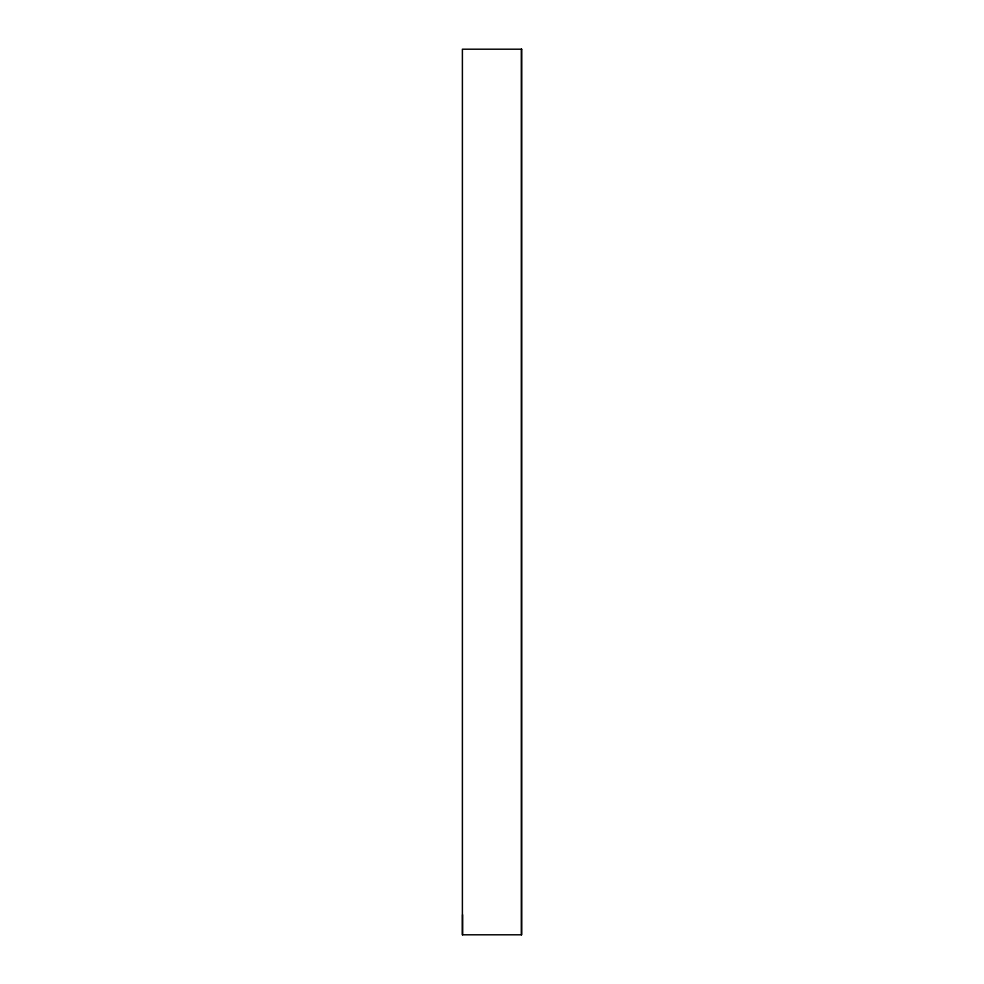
<?xml version="1.0" encoding="UTF-8"?>
<svg xmlns="http://www.w3.org/2000/svg" width="984" height="984" viewBox="0 0 984 984"><rect width="100%" height="100%" fill="white"/><g stroke="black" fill="none" stroke-linecap="round" stroke-linejoin="round"><path stroke-width="1.48" d="M521.434 49.2L521.434 934.8M462.566 914.726L462.566 934.8M521.606 49.2L462.394 49.2L462.394 934.8L521.606 934.8L521.606 49.2"/></g></svg>
